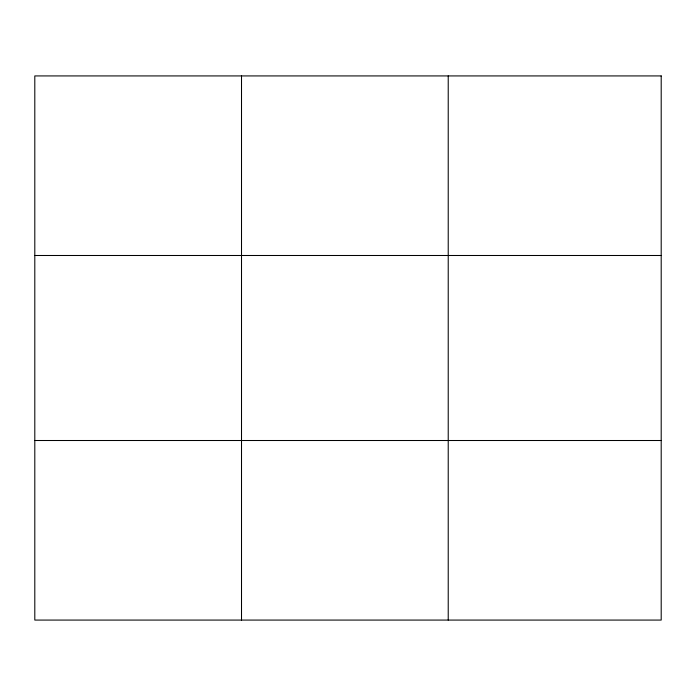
<?xml version="1.0" encoding="UTF-8"?>
<svg xmlns="http://www.w3.org/2000/svg" width="696" height="696" viewBox="0 0 696 696"><rect width="100%" height="100%" fill="white"/><g stroke="black" fill="none" stroke-linecap="round" stroke-linejoin="round"><path stroke-width="1.04" d="M241.512 75.925L241.512 620.075M448.224 75.925L448.224 620.075M34.8 255.493L661.2 255.493M34.8 440.507L661.2 440.507M661.2 75.925L661.2 620.075L34.8 620.075L34.8 75.925L661.2 75.925"/></g></svg>
